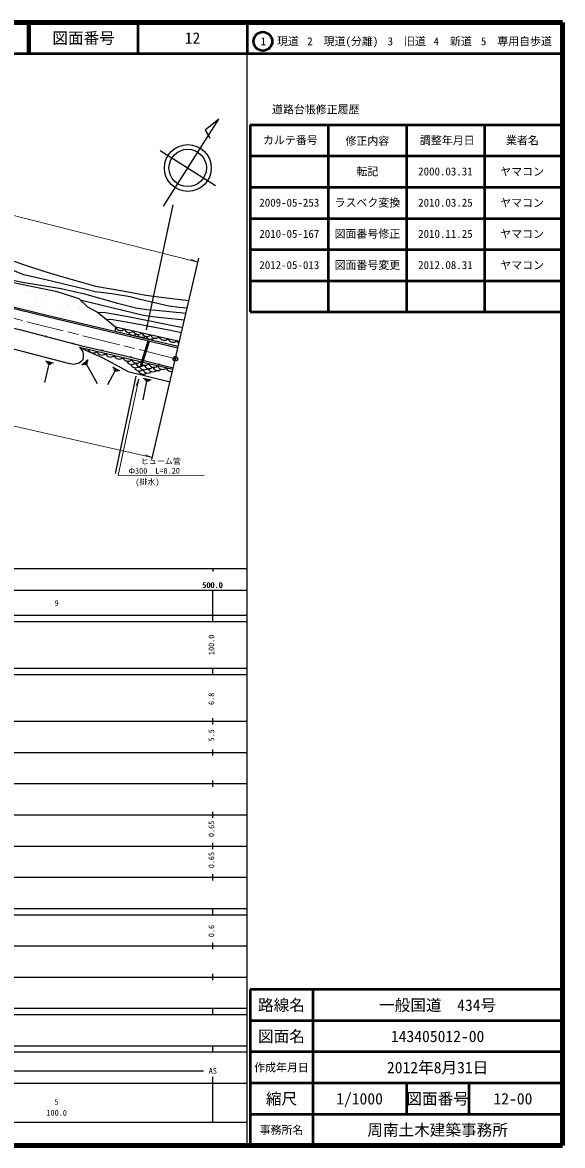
# Model space of a CAD drawing. Units: millimetres at full size, sheet at 1:1000; details may follow other scales. Extents: x 40000 to 680000, y 20000 to 380000.
# Drawn here: x 507052 to 680000, y 20000 to 380000 of the extents above; entities that cross this region are included whole.
import ezdxf
from ezdxf.enums import TextEntityAlignment as Align

# ---------------------------------------------------------------- set-up
doc = ezdxf.new("R2010")
doc.units = ezdxf.units.MM
doc.header["$LTSCALE"] = 1000
doc.header["$PDMODE"] = 32
doc.header["$PDSIZE"] = 500
doc.linetypes.add('CHAIN', pattern=[18.5, 12, -1.5, 3.5, -1.5])
for name, color, linetype, lineweight in [('M-BGD', 7, 'Continuous', 25), ('M-BMK', 2, 'CHAIN', 13), ('M-BMK-OTRS', 5, 'Continuous', 25), ('M-BMK-ROW', 30, 'Continuous', 25), ('M-BMK-SRVR', 3, 'Continuous', 25), ('M-STR-HTXT', 7, 'Continuous', 13), ('M-TTL', 2, 'Continuous', 140), ('M-TTL-BAND', 7, 'Continuous', 25), ('M-TTL-FRAM', 2, 'Continuous', 50), ('M-TTL-LINE', 7, 'Continuous', 50)]:
    doc.layers.add(name, color=color, linetype=linetype, lineweight=lineweight)
doc.layers.add('M-OTRS', color=6, linetype='Continuous')
doc.layers.add('M-TTL-TXT', color=7, linetype='Continuous')
doc.styles.add('ＭＳ ゴシック', font='')
doc.styles.get('ＭＳ ゴシック').set_extended_font_data('MS Gothic')

msp = doc.modelspace()

# ---------------------------------------------------------------- linework, layer by layer
at = {"layer": 'M-BGD'}
for p, q in [((508852, 293381), (508852, 293381)), ((509898, 293581), (509898, 293581)), ((514466, 292523), (514466, 292523)), ((514832, 292366), (514832, 292366)), ((517786, 293289), (517786, 293289)), ((507434, 288515), (507434, 288515)), ((510318, 288732), (510318, 288732)), ((511026, 290385), (511026, 290385)), ((511692, 290731), (511692, 290732)), ((512312, 289088), (512312, 289088)), ((513502, 290001), (513502, 290001)), ((513592, 288584), (513592, 288584)), ((513933, 290121), (513933, 290122)), ((514348, 291582), (514348, 291582)), ((519845, 289782), (519845, 289783)), ((520200, 288796), (520200, 288796)), ((521390, 289709), (521390, 289709)), ((521495, 288651), (521495, 288651)), ((521836, 290189), (521836, 290189)), ((525212, 288712), (525212, 288712)), ((525877, 289059), (525877, 289059)), ((528088, 288503), (528088, 288503)), ((515814, 286932), (515814, 286933)), ((521311, 285133), (521311, 285133)), ((521619, 286842), (521620, 286842)), ((525341, 287983), (525341, 287983)), ((528508, 284706), (528508, 284706)), ((530838, 286184), (530838, 286184)), ((526807, 283334), (526807, 283334)), ((530383, 283919), (530383, 283919)), ((532000, 283188), (532000, 283188)), ((532665, 283535), (532665, 283535)), ((535879, 282371), (535879, 282372)), ((536891, 282331), (536583, 281025)), ((544842, 270061), (547339, 277970)), ((545275, 269925), (547779, 277864)), ((514256, 264577), (515596, 270508)), ((517002, 270836), (514469, 271409)), ((516505, 270626), (514827, 271005)), ((516079, 270399), (515114, 270617)), ((528122, 271811), (526094, 270188)), ((527976, 271291), (526633, 270217)), ((527887, 270817), (527115, 270199)), ((531041, 264208), (527501, 270508)), ((544842, 270061), (545275, 269925)), ((534358, 263944), (536785, 268344)), ((538226, 268269), (535952, 269523)), ((537690, 268205), (536184, 269035)), ((537218, 268105), (536352, 268583)), ((548282, 265391), (545731, 265877)), ((545749, 259042), (546888, 265015)), ((547792, 265164), (546103, 265486)), ((547374, 264923), (546403, 265108))]:
    msp.add_line(p, q, dxfattribs=at)
for points in [[(431678, 324401), (436520, 323615), (457603, 319757), (472041, 316801), (480412, 314503), (487175, 311465), (494186, 307344), (499488, 305053), (508030, 302237), (514259, 300184), (520016, 298494), (530389, 295449), (539138, 294010), (546512, 292587), (551423, 291919), (560372, 290835)], [(559819, 288467), (557281, 288676), (553937, 289109), (544722, 291143), (541559, 292052), (535690, 292964), (530370, 293662), (527070, 294545), (519867, 296179), (514492, 297502), (507465, 299101), (497967, 302951), (487639, 307650), (480833, 311649), (478242, 313028), (476369, 313637), (474011, 314214), (468250, 315210), (460328, 316353), (447958, 318529), (441015, 320216), (438297, 320710), (436821, 320898), (435124, 320877)], [(436604, 319599), (440905, 317381), (446047, 315960), (449685, 314955), (456367, 313601), (463099, 313365), (467592, 313185), (472931, 312503), (476462, 311495), (479955, 309639), (484538, 306515), (492922, 301174), (495628, 299974), (501023, 298044), (507048, 296775), (519474, 294710), (526873, 293058), (537504, 290015), (543378, 288510), (546862, 287979), (549843, 287769), (559443, 286861)], [(293403, 316368), (313140, 315103), (326718, 314271), (331507, 313977), (342393, 313388), (357027, 312597), (368918, 311954), (380474, 311011), (394061, 309982), (410553, 308812), (417947, 308404), (420618, 308149), (425408, 307405), (429621, 306622), (432908, 305930), (437348, 304928), (443833, 303392), (459359, 299532), (468279, 297271), (475901, 295338), (495999, 290383), (515250, 285675), (556834, 275690)], [(293424, 316736), (313163, 315471), (326741, 314639), (331528, 314345), (342413, 313756), (357047, 312965), (368943, 312322), (380503, 311379), (394088, 310350), (410567, 309329), (418136, 308861), (420757, 308664), (425470, 307768), (429693, 306984), (432987, 306290), (437431, 305287), (443920, 303750), (459449, 299890), (468369, 297628), (475991, 295696), (496087, 290741), (515337, 286033), (556958, 276221)], [(431618, 299400), (444299, 296725), (462990, 291777), (472738, 289405), (486393, 286139), (506085, 281595), (526018, 276361), (539644, 273232), (555336, 269276)], [(557321, 277776), (536891, 282331), (530975, 287143), (528006, 288747), (525244, 291421), (518174, 293646), (509809, 295385), (500512, 297318), (495861, 297157), (491273, 296461), (488228, 296015), (483541, 293834)], [(525559, 291116), (536067, 288508), (545810, 286171), (549538, 285688), (552602, 285357), (558932, 284672)], [(525360, 275799), (526224, 274759), (526497, 273771), (526497, 272807), (526377, 271849), (525872, 271315), (525158, 270829), (523483, 270351), (522170, 270627), (486072, 280013), (482970, 282844), (481682, 284593), (480992, 286194), (480855, 286856)], [(530975, 287143), (533606, 286992), (540850, 285779), (558371, 282270)], [(533690, 284934), (535962, 284753), (543261, 283475), (553873, 281460), (557993, 280652)], [(555210, 268737), (525360, 275799), (532553, 272596), (540895, 268152), (554300, 264844)]]:
    msp.add_lwpolyline(points, dxfattribs=at)
for centre in [(514517, 279381), (523208, 277099), (532534, 274865), (541727, 272707), (550834, 270411)]:
    msp.add_circle(centre, 150, dxfattribs=at)
for centre, radius, start, end in [((538501, 282981), 1737, 201.9918, 312.87455), ((541293, 282359), 1737, 201.9918, 312.87455), ((544085, 281736), 1737, 201.9918, 312.87455), ((542635, 281805), 2064, 213.5638, 301.30254), ((545402, 281070), 1982, 211.2554, 303.61094), ((546877, 281114), 1737, 201.9918, 312.87455), ((548180, 280386), 1939, 209.91504, 304.9513), ((549669, 280492), 1737, 201.9918, 312.87455), ((552461, 279869), 1737, 201.9918, 312.87455), ((555253, 279247), 1737, 201.9918, 312.87455), ((558044, 278624), 1737, 201.9918, 239.73041), ((529741, 275800), 1747, 201.99405, 311.38324), ((532516, 275144), 1747, 201.99405, 311.38324), ((535291, 274487), 1747, 201.99405, 311.38324), ((538065, 273830), 1747, 201.99405, 311.38324), ((540840, 273174), 1747, 201.99405, 311.38324), ((542058, 272128), 1747, 201.99405, 311.38324), ((543276, 271082), 1747, 201.99405, 311.38324), ((543615, 272517), 1747, 201.99405, 311.38324), ((544833, 271472), 1747, 201.99405, 311.38324), ((546390, 271861), 1747, 201.99405, 311.38324), ((547608, 270815), 1747, 201.99405, 311.38324), ((549165, 271204), 1747, 201.99405, 311.38324), ((544493, 270036), 1747, 201.99405, 311.38324), ((545711, 268991), 1747, 201.99405, 311.38324), ((546051, 270426), 1747, 201.99405, 311.38324), ((547268, 269380), 1747, 201.99405, 311.38324), ((548825, 269769), 1747, 201.99405, 311.38324), ((550383, 270158), 1747, 201.99405, 311.38324), ((551940, 270548), 1747, 201.99405, 311.38324), ((554715, 269891), 1747, 201.99405, 282.07948)]:
    msp.add_arc(centre, radius, start, end, dxfattribs=at)
at = {"layer": 'M-BMK'}
msp.add_lwpolyline([(556025, 272225), (459112, 296344), (435067, 302283), (429909, 303512), (423189, 304670), (416684, 305593), (411621, 306069), (408142, 306232), (360891, 309142), (280799, 314006)], dxfattribs=at)
at = {"layer": 'M-BMK-OTRS'}
msp.add_line((548485, 239948), (563560, 304485), dxfattribs=at)
at = {"layer": 'M-BMK-ROW'}
for p, q in [((555242, 321546), (546639, 281434)), ((543392, 266630), (536771, 235458))]:
    msp.add_line(p, q, dxfattribs=at)
at = {"layer": 'M-BMK-SRVR'}
for p, q in [((552189, 321135), (569923, 349000)), ((569923, 349000), (565515, 345438)), ((565515, 345438), (567055, 342862)), ((551116, 339005), (568833, 327730))]:
    msp.add_line(p, q, dxfattribs=at)
for centre, radius in [((560010, 333345), 7500), ((559975, 333368), 6000), ((556025, 272225), 750)]:
    msp.add_circle(centre, radius, dxfattribs=at)
at = {"layer": 'M-OTRS'}
msp.add_point((556025, 272225), dxfattribs=at)
at = {"layer": 'M-STR-HTXT'}
for p, q in [((563258, 303192), (560985, 304120)), ((424006, 268969), (548615, 240505)), ((544286, 265814), (543444, 263508)), ((548615, 240505), (546321, 241379))]:
    msp.add_line(p, q, dxfattribs=at)
for points in [[(278392, 347046), (318808, 344671), (351675, 342612), (409787, 339357), (421225, 338252), (433465, 335993), (446890, 332658), (563258, 303192)], [(565199, 234867), (537661, 234772), (544286, 265814)]]:
    msp.add_lwpolyline(points, dxfattribs=at)
at = {"layer": 'M-TTL'}
for p, q in [((680000, 380000), (40000, 380000)), ((680000, 20000), (680000, 380000)), ((40000, 20000), (680000, 20000))]:
    msp.add_line(p, q, dxfattribs=at)
at = {"layer": 'M-TTL-BAND'}
for p, q in [((579000, 20000), (579000, 370000)), ((40000, 205000), (579000, 205000)), ((568000, 205000), (568000, 204000)), ((68000, 198000), (579000, 198000)), ((568000, 188000), (568000, 198000)), ((40000, 190000), (579000, 190000)), ((40000, 188000), (579000, 188000)), ((40000, 173000), (579000, 173000)), ((568000, 171000), (568000, 173000)), ((40000, 171000), (579000, 171000)), ((40000, 156000), (579000, 156000)), ((568000, 155000), (568000, 157000)), ((46000, 146000), (579000, 146000)), ((568000, 145000), (568000, 147000)), ((568000, 135000), (568000, 137000)), ((52000, 136000), (579000, 136000)), ((46000, 126000), (579000, 126000)), ((568000, 125000), (568000, 127000)), ((52000, 116000), (579000, 116000)), ((568000, 115000), (568000, 117000)), ((46000, 106000), (579000, 106000)), ((568000, 105000), (568000, 107000)), ((40000, 96000), (579000, 96000)), ((40000, 94000), (579000, 94000)), ((568000, 94000), (568000, 96000)), ((49000, 84000), (579000, 84000)), ((568000, 83000), (568000, 85000)), ((40000, 74000), (579000, 74000)), ((568000, 73000), (568000, 75000)), ((40000, 64000), (579000, 64000)), ((40000, 62000), (579000, 62000)), ((568000, 62000), (568000, 64000)), ((40000, 52000), (579000, 52000)), ((568000, 50000), (568000, 52000)), ((40000, 50000), (579000, 50000)), ((71000, 44000), (565000, 44000)), ((40000, 40000), (579000, 40000)), ((568000, 27500), (568000, 42000)), ((68000, 27500), (579000, 27500))]:
    msp.add_line(p, q, dxfattribs=at)
at = {"layer": 'M-TTL-FRAM'}
for p, q in [((580000, 347197), (580000, 287197)), ((580000, 347197), (680000, 347197)), ((580000, 287197), (680000, 287197)), ((680000, 70000), (580000, 70000)), ((580000, 70000), (580000, 20000))]:
    msp.add_line(p, q, dxfattribs=at)
at = {"layer": 'M-TTL-LINE'}
for p, q in [((508747, 380000), (508747, 370000)), ((509247, 380000), (509247, 370000)), ((543997, 380000), (543997, 370000)), ((579000, 380000), (579000, 370000)), ((40000, 370000), (680000, 370000)), ((605000, 347197), (605000, 287197)), ((630000, 347197), (630000, 287197)), ((655000, 347197), (655000, 287197)), ((580000, 337197), (680000, 337197)), ((580000, 327197), (680000, 327197)), ((580000, 317197), (680000, 317197)), ((580000, 307197), (680000, 307197)), ((580000, 297197), (680000, 297197)), ((600000, 70000), (600000, 20000)), ((680000, 60000), (580000, 60000)), ((680000, 50000), (580000, 50000)), ((680000, 40000), (580000, 40000)), ((630000, 40000), (630000, 30000)), ((650000, 40000), (650000, 30000)), ((680000, 30000), (580000, 30000))]:
    msp.add_line(p, q, dxfattribs=at)
msp.add_circle((584031, 373958), 3000, dxfattribs=at)

# ---------------------------------------------------------------- texts
at = {"layer": 'M-STR-HTXT', "style": 'ＭＳ ゴシック'}
for s, p in [('ヒューム管', (544947, 237854)), ('Φ300\u3000L=8.20', (541008, 234784)), ('(排水)', (543192, 231254))]:
    msp.add_text(s, height=1833, rotation=0.196, dxfattribs=at).set_placement(p, align=Align.BOTTOM_LEFT)
at = {"layer": 'M-TTL-BAND', "style": 'ＭＳ ゴシック'}
for s, p in [('500.0', (567844, 198195)), ('500.0', (568000, 198195)), ('9', (518000, 192405)), ('AS', (568000, 42500)), ('5', (518000, 32523)), ('100.0', (518000, 29033))]:
    msp.add_text(s, height=1833, dxfattribs=at).set_placement(p, align=Align.BOTTOM_CENTER)
for s, p in [('100.0', (569000, 180500)), ('6.8', (569000, 163174)), ('5.5', (569000, 151500)), ('0.65', (569000, 121500)), ('0.65', (569000, 111500)), ('0.6', (569000, 88764))]:
    msp.add_text(s, height=1833, rotation=90, dxfattribs=at).set_placement(p, align=Align.BOTTOM_CENTER)
at = {"layer": 'M-TTL-TXT', "style": 'ＭＳ ゴシック'}
for s, height, p in [('図面番号', 3666, (526622, 375000)), ('12', 3666, (561497, 375000)), ('1\u3000現道', 2566, (589448, 373958)), ('2\u3000現道(分離)', 2566, (609619, 373958)), ('3\u3000旧道', 2566, (630121, 373958)), ('4\u3000新道', 2566, (644824, 373958)), ('5\u3000専用自歩道', 2566, (665228, 373958)), ('道路台帳修正履歴', 2566, (600968, 352113)), ('カルテ番号', 2566, (592839, 342277)), ('修正内容', 2566, (617509, 342023)), ('調整年月日', 2566, (643089, 342197)), ('業者名', 2566, (667134, 342197)), ('転記', 2566, (617500, 332245)), ('2000.03.31', 2566, (642500, 332245)), ('ヤマコン', 2566, (667077, 332189)), ('2009-05-253', 2566, (592500, 322245)), ('ラスベク変換', 2566, (617500, 322245)), ('2010.03.25', 2566, (642500, 322245)), ('ヤマコン', 2566, (667077, 322189)), ('2010-05-167', 2566, (592500, 312245)), ('図面番号修正', 2566, (617500, 312245)), ('2010.11.25', 2566, (642500, 312245)), ('ヤマコン', 2566, (667077, 312189)), ('2012-05-013', 2566, (592500, 302245)), ('図面番号変更', 2566, (617500, 302245)), ('2012.08.31', 2566, (642500, 302245)), ('ヤマコン', 2566, (667077, 302189)), ('路線名', 3666, (590000, 65000)), ('路線名', 3666, (590000, 65000)), ('一般国道\u3000434号', 3666, (640000, 65000)), ('図面名', 3666, (590000, 55000)), ('図面名', 3666, (590000, 55000)), ('143405012-00', 3666, (640000, 55000)), ('2012年8月31日', 3666, (640000, 45000)), ('作成年月日', 2566, (590000, 45000)), ('作成年月日', 2566, (590000, 45000)), ('縮尺', 3666, (590000, 35000)), ('縮尺', 3666, (590000, 35000)), ('1/1000', 3666, (615000, 35000)), ('図面番号', 3666, (640000, 35000)), ('図面番号', 3666, (640000, 35000)), ('12-00', 3666, (664125, 35000)), ('事務所名', 2566, (590000, 25000)), ('事務所名', 2566, (590000, 25000)), ('周南土木建築事務所', 3666, (640000, 25000))]:
    msp.add_text(s, height=height, dxfattribs=at).set_placement(p, align=Align.MIDDLE_CENTER)

doc.saveas('drawing.dxf')
